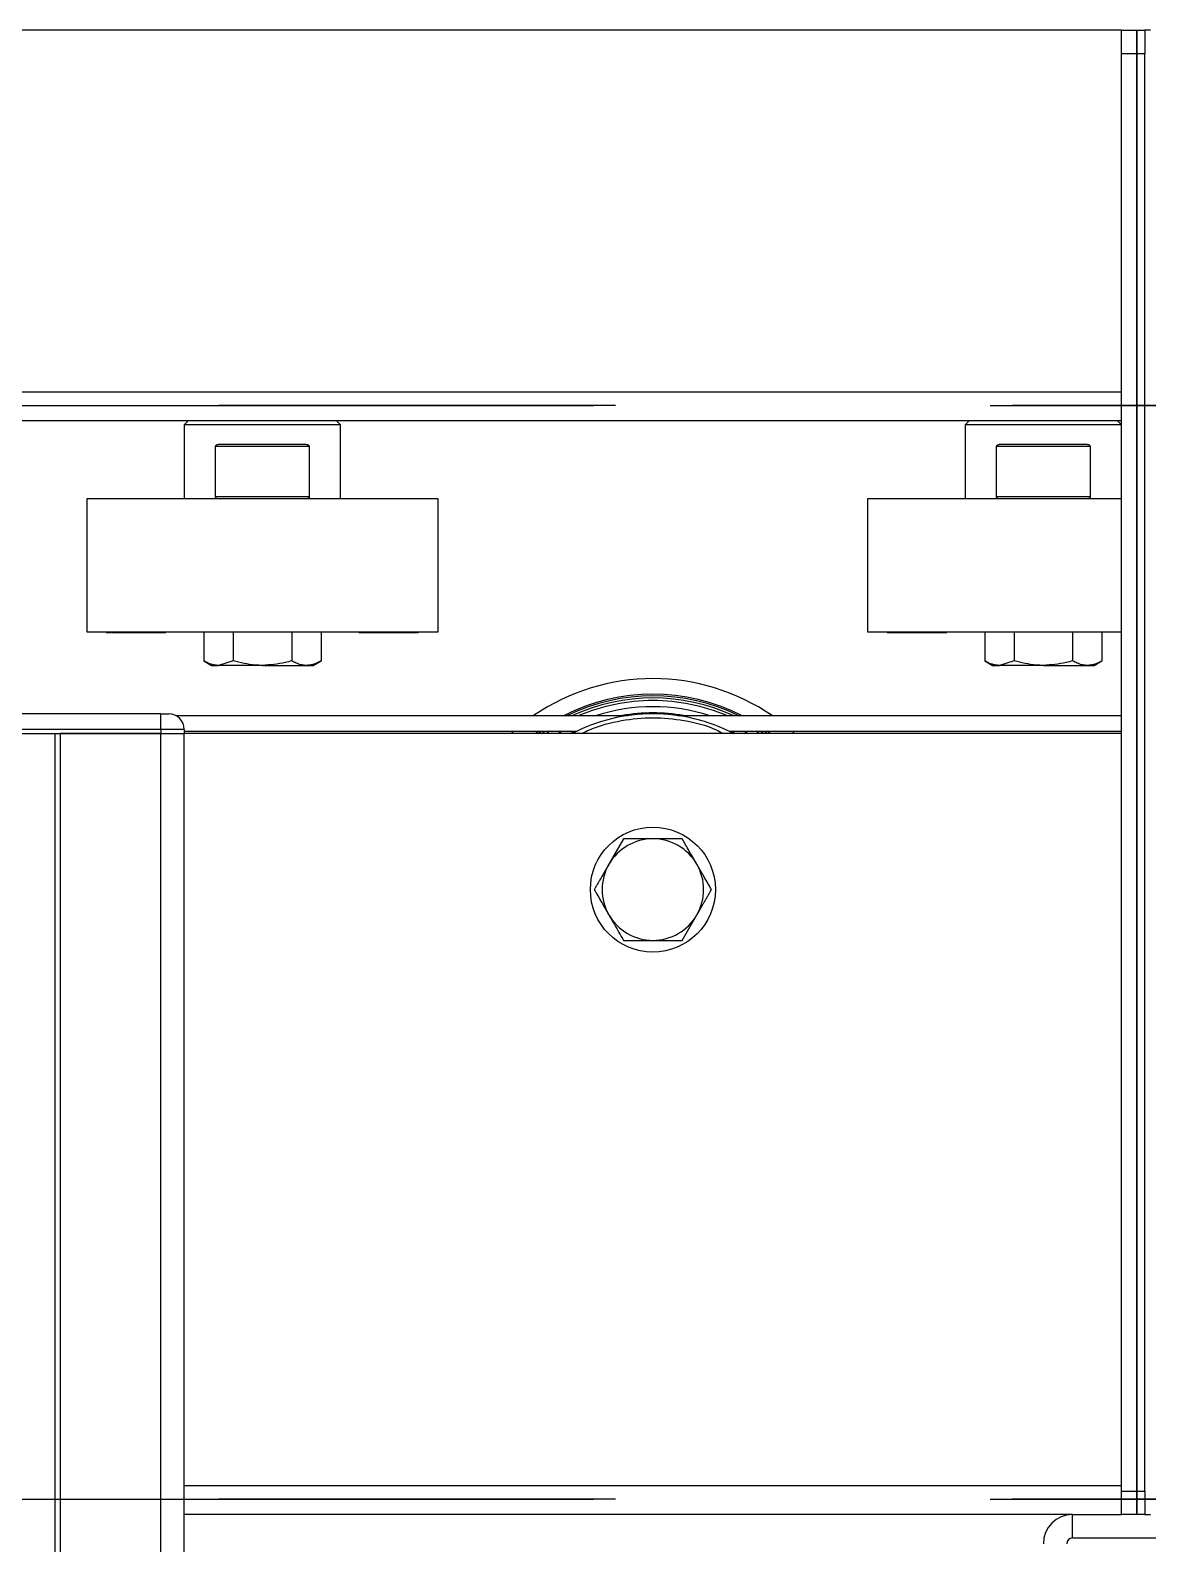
# Model space of a CAD drawing. Header units: millimetres. Extents: x 15 to 415, y 5 to 292.
# Drawn here: x 197.92 to 205.08, y 117.9 to 127.59 of the extents above; entities that cross this region are included whole.
import ezdxf

# ---------------------------------------------------------------- set-up
doc = ezdxf.new("R2010")
doc.units = ezdxf.units.MM
doc.linetypes.add('CENTERX2', pattern=[20.32, 12.7, -2.54, 2.54, -2.54])

msp = doc.modelspace()

# ---------------------------------------------------------------- linework, layer by layer
at = {"color": 7, "linetype": 'Continuous', "lineweight": 25}
for p, q in [((204.90737, 127.58944), (168.90737, 127.58944)), ((204.90737, 127.58944), (205.05737, 127.58944)), ((204.90737, 127.43944), (204.90737, 127.58944)), ((205.05737, 127.58944), (205.05737, 127.43944)), ((205.0942, 127.58944), (205.05737, 127.58944)), ((204.90737, 118.23944), (204.90737, 127.43944)), ((205.05737, 127.43944), (204.90737, 127.43944)), ((205.05737, 118.23944), (205.05737, 127.43944)), ((204.90737, 125.08944), (168.90737, 125.08944)), ((198.93237, 125.08944), (198.90737, 125.06444)), ((198.90737, 125.06444), (198.90737, 124.58944)), ((199.40737, 125.06444), (198.90737, 125.06444)), ((199.90737, 125.06444), (199.40737, 125.06444)), ((199.90737, 125.06444), (199.88237, 125.08944)), ((199.90737, 124.58944), (199.90737, 125.06444)), ((203.93237, 125.08944), (203.90737, 125.06444)), ((203.90737, 125.06444), (203.90737, 124.58944)), ((204.40737, 125.06444), (203.90737, 125.06444)), ((204.90737, 125.06444), (204.40737, 125.06444)), ((204.90737, 125.06444), (204.88237, 125.08944)), ((199.10737, 124.60444), (199.10737, 124.92444)), ((199.70737, 124.92444), (199.10737, 124.92444)), ((199.12848, 124.93944), (199.68625, 124.93944)), ((199.70737, 124.92444), (199.70737, 124.60444)), ((204.10737, 124.60444), (204.10737, 124.92444)), ((204.70737, 124.92444), (204.10737, 124.92444)), ((204.12848, 124.93944), (204.68625, 124.93944)), ((204.70737, 124.92444), (204.70737, 124.60444)), ((198.28237, 124.58944), (198.28237, 123.73944)), ((199.6002, 124.58944), (198.28237, 124.58944)), ((199.10737, 124.60444), (199.70737, 124.60444)), ((200.53237, 124.58944), (199.6002, 124.58944)), ((200.53237, 123.73944), (200.53237, 124.58944)), ((203.28237, 124.58944), (203.28237, 123.73944)), ((204.6002, 124.58944), (203.28237, 124.58944)), ((204.10737, 124.60444), (204.70737, 124.60444)), ((204.90737, 124.58944), (204.6002, 124.58944)), ((198.28237, 123.73944), (199.6002, 123.73944)), ((198.40758, 123.73944), (198.40758, 123.73444)), ((198.40801, 123.73444), (198.40801, 123.73944)), ((198.40801, 123.73444), (198.40889, 123.73444)), ((198.40918, 123.73944), (198.40918, 123.73444)), ((198.4107, 123.73444), (198.4107, 123.73944)), ((198.41099, 123.73444), (198.42051, 123.73444)), ((198.41693, 123.73444), (198.43462, 123.73444)), ((198.44106, 123.73444), (198.442, 123.73444)), ((198.442, 123.73444), (198.442, 123.73944)), ((198.442, 123.73444), (198.45236, 123.73444)), ((198.45236, 123.73444), (198.45236, 123.73944)), ((198.45236, 123.73444), (198.47266, 123.73444)), ((198.47266, 123.73444), (198.47266, 123.73944)), ((198.47266, 123.73444), (198.48851, 123.73444)), ((198.48857, 123.73444), (198.48857, 123.73944)), ((198.48857, 123.73444), (198.48974, 123.73444)), ((198.48974, 123.73944), (198.48974, 123.73444)), ((198.48974, 123.73444), (198.49985, 123.73444)), ((198.49985, 123.73444), (198.49985, 123.73944)), ((198.51868, 123.73444), (198.51868, 123.73944)), ((198.51868, 123.73444), (198.52386, 123.73444)), ((198.52386, 123.73444), (198.52386, 123.73944)), ((198.52386, 123.73444), (198.53686, 123.73444)), ((198.53891, 123.73444), (198.53891, 123.73944)), ((198.53891, 123.73444), (198.54579, 123.73444)), ((198.54579, 123.73444), (198.54579, 123.73944)), ((198.54579, 123.73444), (198.54771, 123.73444)), ((198.55975, 123.73444), (198.55975, 123.73944)), ((198.55975, 123.73444), (198.56661, 123.73444)), ((198.56661, 123.73444), (198.56661, 123.73944)), ((198.58043, 123.73444), (198.58043, 123.73944)), ((198.58043, 123.73444), (198.58302, 123.73444)), ((198.58343, 123.73444), (198.58343, 123.73944)), ((198.58343, 123.73444), (198.60729, 123.73444)), ((198.60729, 123.73444), (198.60729, 123.73944)), ((198.60936, 123.73944), (198.60936, 123.73444)), ((198.62928, 123.73444), (198.62928, 123.73944)), ((198.63209, 123.73444), (198.63209, 123.73944)), ((198.63209, 123.73444), (198.63473, 123.73444)), ((198.64054, 123.73444), (198.64054, 123.73944)), ((198.64054, 123.73444), (198.65669, 123.73444)), ((198.65669, 123.73444), (198.65669, 123.73944)), ((198.67848, 123.73444), (198.67848, 123.73944)), ((198.68132, 123.73444), (198.68132, 123.73944)), ((198.68132, 123.73444), (198.68276, 123.73444)), ((198.68276, 123.73444), (198.68276, 123.73944)), ((198.68276, 123.73444), (198.69587, 123.73444)), ((198.69587, 123.73444), (198.69587, 123.73944)), ((198.69587, 123.73444), (198.71271, 123.73444)), ((198.71271, 123.73444), (198.71271, 123.73944)), ((198.71271, 123.73444), (198.72573, 123.73444)), ((198.72573, 123.73444), (198.72573, 123.73944)), ((198.72573, 123.73444), (198.78292, 123.73444)), ((198.78292, 123.73444), (198.78292, 123.73944)), ((198.78533, 123.73444), (198.78533, 123.73944)), ((199.03209, 123.73944), (199.03209, 123.55347)), ((199.21973, 123.73944), (199.21973, 123.55347)), ((199.595, 123.73944), (199.595, 123.55347)), ((199.6002, 123.73944), (200.53237, 123.73944)), ((199.78264, 123.73944), (199.78264, 123.55347)), ((200.02761, 123.73444), (200.02761, 123.73944)), ((200.03, 123.73444), (200.03, 123.73944)), ((200.03, 123.73444), (200.06065, 123.73444)), ((200.06065, 123.73944), (200.06065, 123.73444)), ((200.06065, 123.73444), (200.07382, 123.73444)), ((200.07382, 123.73444), (200.07382, 123.73944)), ((200.08413, 123.73444), (200.08413, 123.73944)), ((200.08992, 123.73444), (200.08992, 123.73944)), ((200.08992, 123.73444), (200.10156, 123.73444)), ((200.10156, 123.73444), (200.10156, 123.73944)), ((200.10156, 123.73444), (200.11635, 123.73444)), ((200.11635, 123.73444), (200.11635, 123.73944)), ((200.11635, 123.73444), (200.128, 123.73444)), ((200.128, 123.73944), (200.128, 123.73444)), ((200.128, 123.73444), (200.14168, 123.73444)), ((200.14587, 123.73444), (200.14587, 123.73944)), ((200.14587, 123.73444), (200.16031, 123.73444)), ((200.16031, 123.73444), (200.16031, 123.73944)), ((200.17571, 123.73444), (200.17571, 123.73944)), ((200.17571, 123.73444), (200.18465, 123.73444)), ((200.18465, 123.73444), (200.18465, 123.73944)), ((200.18465, 123.73444), (200.19327, 123.73444)), ((200.19327, 123.73444), (200.19327, 123.73944)), ((200.19327, 123.73444), (200.20222, 123.73444)), ((200.20222, 123.73444), (200.20222, 123.73944)), ((200.20222, 123.73444), (200.21086, 123.73444)), ((200.21086, 123.73444), (200.21086, 123.73944)), ((200.21086, 123.73444), (200.21978, 123.73444)), ((200.21978, 123.73444), (200.21978, 123.73944)), ((200.21978, 123.73444), (200.22927, 123.73444)), ((200.22927, 123.73444), (200.22927, 123.73944)), ((200.22927, 123.73444), (200.23689, 123.73444)), ((200.23689, 123.73444), (200.23689, 123.73944)), ((200.23689, 123.73444), (200.24032, 123.73444)), ((200.24032, 123.73444), (200.24032, 123.73944)), ((200.24032, 123.73444), (200.24628, 123.73444)), ((200.25788, 123.73444), (200.26282, 123.73444)), ((200.26174, 123.73444), (200.26174, 123.73944)), ((200.28058, 123.73444), (200.28658, 123.73444)), ((200.28898, 123.73944), (200.28898, 123.73444)), ((200.28908, 123.73444), (200.28908, 123.73944)), ((200.28908, 123.73444), (200.32815, 123.73444)), ((200.32815, 123.73444), (200.32815, 123.73944)), ((200.33893, 123.73944), (200.33893, 123.73444)), ((200.33893, 123.73444), (200.36562, 123.73444)), ((200.36562, 123.73444), (200.36562, 123.73944)), ((200.36687, 123.73444), (200.37695, 123.73444)), ((200.37695, 123.73444), (200.37695, 123.73944)), ((200.37695, 123.73444), (200.38741, 123.73444)), ((200.38741, 123.73444), (200.38741, 123.73944)), ((200.39057, 123.73444), (200.39502, 123.73444)), ((200.39502, 123.73944), (200.39502, 123.73444)), ((200.3978, 123.73444), (200.3978, 123.73944)), ((200.39803, 123.73444), (200.4, 123.73444)), ((200.4, 123.73944), (200.4, 123.73444)), ((200.4021, 123.73444), (200.4021, 123.73944)), ((200.40302, 123.73444), (200.40716, 123.73444)), ((200.40716, 123.73944), (200.40716, 123.73444)), ((203.28237, 123.73944), (204.6002, 123.73944)), ((203.40758, 123.73944), (203.40758, 123.73444)), ((203.40801, 123.73444), (203.40801, 123.73944)), ((203.40801, 123.73444), (203.40872, 123.73444)), ((203.40918, 123.73944), (203.40918, 123.73444)), ((203.4107, 123.73444), (203.4107, 123.73944)), ((203.41693, 123.73444), (203.43462, 123.73444)), ((203.44106, 123.73444), (203.442, 123.73444)), ((203.442, 123.73444), (203.442, 123.73944)), ((203.442, 123.73444), (203.45236, 123.73444)), ((203.45236, 123.73444), (203.45236, 123.73944)), ((203.45236, 123.73444), (203.47266, 123.73444)), ((203.47266, 123.73444), (203.47266, 123.73944)), ((203.47266, 123.73444), (203.48851, 123.73444)), ((203.48857, 123.73444), (203.48857, 123.73944)), ((203.48857, 123.73444), (203.48974, 123.73444)), ((203.48974, 123.73944), (203.48974, 123.73444)), ((203.48974, 123.73444), (203.49985, 123.73444)), ((203.49985, 123.73444), (203.49985, 123.73944)), ((203.51868, 123.73444), (203.51868, 123.73944)), ((203.51868, 123.73444), (203.52386, 123.73444)), ((203.52386, 123.73444), (203.52386, 123.73944)), ((203.52386, 123.73444), (203.53686, 123.73444)), ((203.53891, 123.73444), (203.53891, 123.73944)), ((203.53891, 123.73444), (203.54579, 123.73444)), ((203.54579, 123.73444), (203.54579, 123.73944)), ((203.54579, 123.73444), (203.54771, 123.73444)), ((203.55975, 123.73444), (203.55975, 123.73944)), ((203.55975, 123.73444), (203.56661, 123.73444)), ((203.56661, 123.73444), (203.56661, 123.73944)), ((203.58043, 123.73444), (203.58043, 123.73944)), ((203.58043, 123.73444), (203.58302, 123.73444)), ((203.58343, 123.73444), (203.58343, 123.73944)), ((203.58343, 123.73444), (203.60729, 123.73444)), ((203.60729, 123.73444), (203.60729, 123.73944)), ((203.60936, 123.73944), (203.60936, 123.73444)), ((203.62928, 123.73444), (203.62928, 123.73944)), ((203.63209, 123.73444), (203.63209, 123.73944)), ((203.63209, 123.73444), (203.63473, 123.73444)), ((203.64054, 123.73444), (203.64054, 123.73944)), ((203.64054, 123.73444), (203.65669, 123.73444)), ((203.65669, 123.73444), (203.65669, 123.73944)), ((203.67848, 123.73444), (203.67848, 123.73944)), ((203.68132, 123.73444), (203.68132, 123.73944)), ((203.68132, 123.73444), (203.68276, 123.73444)), ((203.68276, 123.73444), (203.68276, 123.73944)), ((203.68276, 123.73444), (203.69587, 123.73444)), ((203.69587, 123.73444), (203.69587, 123.73944)), ((203.69587, 123.73444), (203.71271, 123.73444)), ((203.71271, 123.73444), (203.71271, 123.73944)), ((203.71271, 123.73444), (203.72573, 123.73444)), ((203.72573, 123.73444), (203.72573, 123.73944)), ((203.72573, 123.73444), (203.78292, 123.73444)), ((203.78292, 123.73444), (203.78292, 123.73944)), ((203.78533, 123.73444), (203.78533, 123.73944)), ((204.03209, 123.73944), (204.03209, 123.55347)), ((204.21973, 123.73944), (204.21973, 123.55347)), ((204.595, 123.73944), (204.595, 123.55347)), ((204.6002, 123.73944), (204.90737, 123.73944)), ((204.78264, 123.73944), (204.78264, 123.55347)), ((199.03209, 123.55347), (199.08237, 123.52444)), ((199.08237, 123.52444), (199.12591, 123.52444)), ((199.21973, 123.55347), (199.12591, 123.52444)), ((199.40737, 123.52444), (199.12591, 123.52444)), ((199.40737, 123.52444), (199.68882, 123.52444)), ((199.68882, 123.52444), (199.73237, 123.52444)), ((199.73237, 123.52444), (199.78264, 123.55347)), ((204.03209, 123.55347), (204.08237, 123.52444)), ((204.08237, 123.52444), (204.12591, 123.52444)), ((204.21973, 123.55347), (204.12591, 123.52444)), ((204.40737, 123.52444), (204.12591, 123.52444)), ((204.40737, 123.52444), (204.68882, 123.52444)), ((204.68882, 123.52444), (204.73237, 123.52444)), ((204.73237, 123.52444), (204.78264, 123.55347)), ((198.75737, 123.21444), (195.05737, 123.21444)), ((198.75737, 123.11444), (198.75737, 123.21444)), ((198.85393, 123.20294), (201.74692, 123.20294)), ((202.06781, 123.20294), (204.90737, 123.20294)), ((198.75737, 123.11444), (195.05737, 123.11444)), ((195.05737, 123.08944), (198.75737, 123.08944)), ((198.07881, 123.08944), (198.07881, 96.53944)), ((198.11237, 123.08944), (198.11237, 96.53944)), ((198.75737, 123.08944), (198.11237, 123.08944)), ((198.75737, 123.11444), (198.75737, 123.08944)), ((198.90737, 123.11444), (198.75737, 123.11444)), ((198.75737, 123.08944), (198.90737, 123.08944)), ((198.75737, 96.53944), (198.75737, 123.08944)), ((198.90737, 123.11444), (198.90737, 123.08944)), ((198.90737, 123.10294), (201.41906, 123.10294)), ((198.90737, 96.53944), (198.90737, 123.08944)), ((204.90737, 123.08944), (198.90737, 123.08944)), ((201.00045, 123.08944), (201.01556, 123.10294)), ((201.17571, 123.10294), (201.15737, 123.08944)), ((201.19725, 123.08944), (201.21665, 123.10294)), ((201.24637, 123.10294), (201.22612, 123.08944)), ((202.39567, 123.10294), (204.90737, 123.10294)), ((202.58861, 123.08944), (202.56836, 123.10294)), ((202.59808, 123.10294), (202.61748, 123.08944)), ((202.65737, 123.08944), (202.63902, 123.10294)), ((202.79917, 123.10294), (202.81428, 123.08944)), ((201.71973, 122.41444), (201.62591, 122.25194)), ((202.095, 121.76444), (202.18882, 121.92694)), ((204.90737, 118.23944), (205.05737, 118.23944)), ((204.90737, 118.08944), (204.90737, 118.23944)), ((205.05737, 118.23944), (205.05737, 118.08944)), ((204.5942, 118.08944), (198.90737, 118.08944)), ((204.5942, 117.93944), (204.5942, 118.08944)), ((204.5942, 118.08944), (204.90737, 118.08944)), ((205.05737, 118.08944), (204.90737, 118.08944)), ((205.05737, 118.08944), (205.0942, 118.08944)), ((204.5942, 117.93944), (209.22054, 117.93944))]:
    msp.add_line(p, q, dxfattribs=at)
at = {"color": 7, "linetype": 'CENTERX2'}
for p, q in [((205.00637, 118.08944), (205.00637, 127.58944)), ((205.00637, 127.58944), (205.00637, 118.08944)), ((216.90737, 125.18844), (66.90737, 125.18844)), ((66.90737, 125.18844), (216.90737, 125.18844)), ((66.90737, 118.18844), (216.90737, 118.18844)), ((216.90737, 118.18844), (66.90737, 118.18844))]:
    msp.add_line(p, q, dxfattribs=at)
at = {"color": 8, "linetype": 'Continuous', "lineweight": 25}
for p, q in [((168.90737, 125.27627), (204.90737, 125.27627)), ((201.17366, 123.08944), (201.19243, 123.10294)), ((201.29868, 123.08944), (201.32143, 123.10294)), ((201.37941, 123.08944), (201.40581, 123.10294)), ((202.40892, 123.10294), (202.43532, 123.08944)), ((202.4933, 123.10294), (202.51605, 123.08944)), ((202.62231, 123.10294), (202.64107, 123.08944)), ((198.90737, 118.27627), (204.90737, 118.27627))]:
    msp.add_line(p, q, dxfattribs=at)
at = {"color": 7, "linetype": 'Continuous', "lineweight": 25}
msp.add_circle((201.90737, 122.08944), 0.4, dxfattribs=at)
for centre, radius, start, end in [((201.90737, 122.08944), 1.35, 55.569721, 124.430279), ((201.90737, 122.08944), 1.25, 62.973947, 117.026053), ((201.90737, 122.08944), 1.22649, 65.213844, 114.786156), ((201.90737, 122.08944), 1.21, 90, 113.037645), ((201.90737, 122.08944), 1.21, 66.962355, 90), ((198.80737, 123.11444), 0.1, 0, 90), ((201.90737, 122.08944), 1.125, 90, 117.266044), ((201.90737, 122.08944), 1.125, 62.733956, 90), ((201.90737, 122.08944), 0.325, 90, 150), ((201.90737, 122.08944), 0.325, 30, 90), ((201.90737, 122.08944), 0.325, 150, 210), ((201.90737, 122.08944), 0.325, 330, 30), ((201.90737, 122.08944), 0.325, 210, 270), ((201.90737, 122.08944), 0.325, 270, 330), ((204.5942, 117.90261), 0.18683, 90, 180), ((204.5942, 117.90261), 0.03683, 90, 180)]:
    msp.add_arc(centre, radius, start, end, dxfattribs=at)
at = {"color": 8, "linetype": 'Continuous', "lineweight": 25}
for radius, start, end in [(1.24029, 63.866951, 116.133049), (1.17068, 72.018173, 107.981827), (1.13081, 79.961409, 100.038591)]:
    msp.add_arc((201.90737, 122.08944), radius, start, end, dxfattribs=at)
at = {"color": 7, "linetype": 'Continuous', "lineweight": 25}
for points, knots in [([(199.10737, 124.92444), (199.10749, 124.92566), (199.10772, 124.92809), (199.10966, 124.93174), (199.11251, 124.93466), (199.11605, 124.93684), (199.11979, 124.93831), (199.12396, 124.93927), (199.12697, 124.93938), (199.12848, 124.93944)], [0, 0, 0, 0, 0.1111644, 0.2215578, 0.3911796, 0.5273291, 0.6670699, 0.832159, 1, 1, 1, 1]), ([(199.68625, 124.93944), (199.68832, 124.93933), (199.69254, 124.93911), (199.69812, 124.93725), (199.70209, 124.93473), (199.70451, 124.93227), (199.70611, 124.92991), (199.70718, 124.92721), (199.70731, 124.92526), (199.70737, 124.92444)], [0, 0, 0, 0, 0.22945028, 0.46668496, 0.64308859, 0.73102505, 0.82178257, 0.92494901, 1, 1, 1, 1]), ([(204.10737, 124.92444), (204.10749, 124.92566), (204.10772, 124.92809), (204.10966, 124.93174), (204.11251, 124.93466), (204.11605, 124.93684), (204.11979, 124.93831), (204.12396, 124.93927), (204.12697, 124.93938), (204.12848, 124.93944)], [0, 0, 0, 0, 0.1111644, 0.2215578, 0.3911796, 0.5273291, 0.6670699, 0.832159, 1, 1, 1, 1]), ([(204.68625, 124.93944), (204.68832, 124.93933), (204.69254, 124.93911), (204.69812, 124.93725), (204.70209, 124.93473), (204.70451, 124.93227), (204.70611, 124.92991), (204.70718, 124.92721), (204.70731, 124.92526), (204.70737, 124.92444)], [0, 0, 0, 0, 0.22945028, 0.46668496, 0.64308859, 0.73102505, 0.82178257, 0.92494901, 1, 1, 1, 1]), ([(199.12848, 124.58944), (199.12641, 124.58956), (199.1222, 124.58978), (199.11662, 124.59164), (199.11264, 124.59416), (199.11022, 124.59662), (199.10862, 124.59898), (199.10755, 124.60168), (199.10742, 124.60362), (199.10737, 124.60444)], [0, 0, 0, 0, 0.2294503, 0.466685, 0.6430886, 0.7310251, 0.8217826, 0.924949, 1, 1, 1, 1]), ([(199.70737, 124.60444), (199.70725, 124.60323), (199.70701, 124.6008), (199.70508, 124.59714), (199.70222, 124.59423), (199.69868, 124.59205), (199.69494, 124.59058), (199.69077, 124.58962), (199.68776, 124.5895), (199.68625, 124.58944)], [0, 0, 0, 0, 0.11116437, 0.22155782, 0.39117964, 0.52732907, 0.66706995, 0.83215896, 1, 1, 1, 1]), ([(204.12848, 124.58944), (204.12641, 124.58956), (204.1222, 124.58978), (204.11662, 124.59164), (204.11264, 124.59416), (204.11022, 124.59662), (204.10862, 124.59898), (204.10755, 124.60168), (204.10742, 124.60362), (204.10737, 124.60444)], [0, 0, 0, 0, 0.2294503, 0.466685, 0.6430886, 0.7310251, 0.8217826, 0.924949, 1, 1, 1, 1]), ([(204.70737, 124.60444), (204.70725, 124.60323), (204.70701, 124.6008), (204.70508, 124.59714), (204.70222, 124.59423), (204.69868, 124.59205), (204.69494, 124.59058), (204.69077, 124.58962), (204.68776, 124.5895), (204.68625, 124.58944)], [0, 0, 0, 0, 0.11116437, 0.22155782, 0.39117964, 0.52732907, 0.66706995, 0.83215896, 1, 1, 1, 1]), ([(198.40758, 123.73444), (198.40762, 123.73444), (198.4077, 123.73444), (198.40782, 123.73444), (198.40794, 123.73444), (198.40801, 123.73444)], [0, 0, 0, 0, 0.2504993, 0.5009327, 1, 1, 1, 1]), ([(198.4107, 123.73444), (198.41403, 123.73444), (198.42068, 123.73444), (198.42943, 123.73444), (198.43486, 123.73444), (198.43697, 123.73444)], [0, 0, 0, 0, 0.3799906, 0.759627, 1, 1, 1, 1]), ([(198.44037, 123.73444), (198.44034, 123.73444), (198.44028, 123.73444), (198.44052, 123.73444), (198.44077, 123.73444), (198.44111, 123.73444), (198.44153, 123.73444), (198.44184, 123.73444), (198.442, 123.73444)], [0, 0, 0, 0, 0.2732748, 0.4210932, 0.5652183, 0.7096569, 0.8547775, 1, 1, 1, 1]), ([(198.48881, 123.73444), (198.48872, 123.73444), (198.48855, 123.73444), (198.48847, 123.73444), (198.48851, 123.73444), (198.48872, 123.73444), (198.48908, 123.73444), (198.48949, 123.73444), (198.48974, 123.73444)], [0, 0, 0, 0, 0.15219733, 0.30538071, 0.45997636, 0.61886819, 0.77897902, 1, 1, 1, 1]), ([(198.49985, 123.73444), (198.50085, 123.73444), (198.50278, 123.73444), (198.50797, 123.73444), (198.51191, 123.73444), (198.51398, 123.73444), (198.51416, 123.73444)], [0, 0, 0, 0, 0.3444248, 0.6699565, 0.9720214, 1, 1, 1, 1]), ([(198.51635, 123.73444), (198.51634, 123.73444), (198.51625, 123.73444), (198.51629, 123.73444), (198.51647, 123.73444), (198.51677, 123.73444), (198.51726, 123.73444), (198.51791, 123.73444), (198.51843, 123.73444), (198.51868, 123.73444)], [0, 0, 0, 0, 0.0165306, 0.2168215, 0.3182892, 0.4861605, 0.6552294, 0.8272933, 1, 1, 1, 1]), ([(198.53675, 123.73444), (198.5368, 123.73444), (198.5369, 123.73444), (198.53827, 123.73444), (198.53891, 123.73444)], [0, 0, 0, 0, 0.5265603, 1, 1, 1, 1]), ([(198.54579, 123.73444), (198.54665, 123.73444), (198.54839, 123.73444), (198.55166, 123.73444), (198.55435, 123.73444), (198.55546, 123.73444)], [0, 0, 0, 0, 0.3686168, 0.7397263, 1, 1, 1, 1]), ([(198.55692, 123.73444), (198.55692, 123.73444), (198.5569, 123.73444), (198.55835, 123.73444), (198.55957, 123.73444), (198.55975, 123.73444)], [0, 0, 0, 0, 0.1587678, 0.8760702, 1, 1, 1, 1]), ([(198.56661, 123.73444), (198.56805, 123.73444), (198.5705, 123.73444), (198.57579, 123.73444), (198.57899, 123.73444), (198.58043, 123.73444)], [0, 0, 0, 0, 0.43959189, 0.74804775, 1, 1, 1, 1]), ([(198.60729, 123.73444), (198.60745, 123.73444), (198.60776, 123.73444), (198.60842, 123.73444), (198.60898, 123.73444), (198.60936, 123.73444)], [0, 0, 0, 0, 0.2503486, 0.5007655, 1, 1, 1, 1]), ([(198.60936, 123.73444), (198.61103, 123.73444), (198.61384, 123.73444), (198.61913, 123.73444), (198.6243, 123.73444), (198.62754, 123.73444), (198.62928, 123.73444)], [0, 0, 0, 0, 0.3185725, 0.5340537, 0.7502024, 1, 1, 1, 1]), ([(198.62928, 123.73444), (198.62953, 123.73444), (198.63003, 123.73444), (198.63094, 123.73444), (198.63163, 123.73444), (198.63209, 123.73444)], [0, 0, 0, 0, 0.2508246, 0.5019651, 1, 1, 1, 1]), ([(198.636, 123.73444), (198.63606, 123.73444), (198.6362, 123.73444), (198.6382, 123.73444), (198.63995, 123.73444), (198.64054, 123.73444)], [0, 0, 0, 0, 0.2917, 0.7625484, 1, 1, 1, 1]), ([(198.65669, 123.73444), (198.65831, 123.73444), (198.66101, 123.73444), (198.6662, 123.73444), (198.67138, 123.73444), (198.67552, 123.73444), (198.67784, 123.73444), (198.67848, 123.73444)], [0, 0, 0, 0, 0.2915622, 0.484496, 0.6781187, 0.91156, 1, 1, 1, 1]), ([(198.67848, 123.73444), (198.67872, 123.73444), (198.67921, 123.73444), (198.68017, 123.73444), (198.68086, 123.73444), (198.68132, 123.73444)], [0, 0, 0, 0, 0.2501891, 0.5004098, 1, 1, 1, 1]), ([(198.78292, 123.73444), (198.78313, 123.73444), (198.78357, 123.73444), (198.7844, 123.73444), (198.78496, 123.73444), (198.78533, 123.73444)], [0, 0, 0, 0, 0.2503693, 0.5007819, 1, 1, 1, 1]), ([(198.78533, 123.73444), (198.78714, 123.73444), (198.78952, 123.73444), (198.78962, 123.73444), (198.78964, 123.73444)], [0, 0, 0, 0, 0.7560725, 1, 1, 1, 1]), ([(200.02509, 123.73444), (200.02501, 123.73444), (200.02473, 123.73444), (200.02586, 123.73444), (200.02714, 123.73444), (200.02761, 123.73444)], [0, 0, 0, 0, 0.2131414, 0.7166135, 1, 1, 1, 1]), ([(200.02761, 123.73444), (200.02779, 123.73444), (200.02814, 123.73444), (200.02891, 123.73444), (200.02956, 123.73444), (200.03, 123.73444)], [0, 0, 0, 0, 0.250459, 0.5010127, 1, 1, 1, 1]), ([(200.0748, 123.73444), (200.075, 123.73444), (200.07667, 123.73444), (200.08, 123.73444), (200.08288, 123.73444), (200.08413, 123.73444)], [0, 0, 0, 0, 0.0706762, 0.5953973, 1, 1, 1, 1]), ([(200.08413, 123.73444), (200.08554, 123.73444), (200.08737, 123.73444), (200.08889, 123.73444), (200.08923, 123.73444)], [0, 0, 0, 0, 0.7762783, 1, 1, 1, 1]), ([(200.14289, 123.73444), (200.14293, 123.73444), (200.143, 123.73444), (200.14487, 123.73444), (200.14587, 123.73444)], [0, 0, 0, 0, 0.46669989, 1, 1, 1, 1]), ([(200.16031, 123.73444), (200.16244, 123.73444), (200.16558, 123.73444), (200.17176, 123.73444), (200.17686, 123.73444), (200.18006, 123.73444), (200.18175, 123.73444)], [0, 0, 0, 0, 0.4046167, 0.5953422, 0.786525, 1, 1, 1, 1]), ([(200.24792, 123.73444), (200.24817, 123.73444), (200.24885, 123.73444), (200.25237, 123.73444), (200.25715, 123.73444), (200.26059, 123.73444), (200.26174, 123.73444)], [0, 0, 0, 0, 0.18044363, 0.4996936, 0.83322072, 1, 1, 1, 1]), ([(200.26174, 123.73444), (200.26246, 123.73444), (200.26389, 123.73444), (200.26612, 123.73444), (200.26842, 123.73444), (200.27059, 123.73444), (200.27259, 123.73444), (200.27442, 123.73444), (200.27622, 123.73444), (200.27796, 123.73444), (200.27962, 123.73444), (200.2812, 123.73444), (200.28271, 123.73444), (200.28408, 123.73444), (200.28533, 123.73444), (200.28643, 123.73444), (200.28739, 123.73444), (200.28826, 123.73444), (200.28873, 123.73444), (200.28898, 123.73444)], [0, 0, 0, 0, 0.0662888, 0.1329918, 0.2015624, 0.2711074, 0.3258475, 0.3810195, 0.4375286, 0.4944298, 0.5491548, 0.6042262, 0.6605867, 0.717436, 0.7709378, 0.8249145, 0.880367, 0.9362769, 1, 1, 1, 1]), ([(200.27098, 123.73444), (200.27096, 123.73444), (200.27089, 123.73444), (200.27096, 123.73444), (200.27108, 123.73444), (200.27136, 123.73444), (200.2717, 123.73444), (200.27202, 123.73444), (200.27213, 123.73444)], [0, 0, 0, 0, 0.0979509, 0.2787516, 0.4603104, 0.594782, 0.8646533, 1, 1, 1, 1]), ([(200.32815, 123.73444), (200.32845, 123.73444), (200.32904, 123.73444), (200.32996, 123.73444), (200.33091, 123.73444), (200.33181, 123.73444), (200.33265, 123.73444), (200.33343, 123.73444), (200.3342, 123.73444), (200.33492, 123.73444), (200.33559, 123.73444), (200.33621, 123.73444), (200.33679, 123.73444), (200.33731, 123.73444), (200.33776, 123.73444), (200.33815, 123.73444), (200.33848, 123.73444), (200.33873, 123.73444), (200.33887, 123.73444), (200.33893, 123.73444)], [0, 0, 0, 0, 0.0690748, 0.138365, 0.2094942, 0.2818356, 0.3413406, 0.4013698, 0.4628984, 0.5249052, 0.5807287, 0.6369515, 0.6945555, 0.7526961, 0.8045616, 0.8568877, 0.9105852, 0.9646192, 1, 1, 1, 1]), ([(200.38881, 123.73444), (200.38922, 123.73444), (200.39122, 123.73444), (200.39321, 123.73444), (200.39479, 123.73444)], [0, 0, 0, 0, 0.208786, 1, 1, 1, 1]), ([(200.3978, 123.73444), (200.39757, 123.73444), (200.3971, 123.73444), (200.3964, 123.73444), (200.39571, 123.73444), (200.39525, 123.73444), (200.39502, 123.73444)], [0, 0, 0, 0, 0.2506984, 0.50128538, 0.7506427, 1, 1, 1, 1]), ([(200.4, 123.73444), (200.40018, 123.73444), (200.40053, 123.73444), (200.40121, 123.73444), (200.40174, 123.73444), (200.4021, 123.73444)], [0, 0, 0, 0, 0.2506304, 0.5012147, 1, 1, 1, 1]), ([(203.40758, 123.73444), (203.40762, 123.73444), (203.4077, 123.73444), (203.40782, 123.73444), (203.40794, 123.73444), (203.40801, 123.73444)], [0, 0, 0, 0, 0.2504993, 0.5009327, 1, 1, 1, 1]), ([(203.4107, 123.73444), (203.41403, 123.73444), (203.42068, 123.73444), (203.42943, 123.73444), (203.43486, 123.73444), (203.43697, 123.73444)], [0, 0, 0, 0, 0.3799906, 0.759627, 1, 1, 1, 1]), ([(203.44037, 123.73444), (203.44034, 123.73444), (203.44028, 123.73444), (203.44052, 123.73444), (203.44077, 123.73444), (203.44111, 123.73444), (203.44153, 123.73444), (203.44184, 123.73444), (203.442, 123.73444)], [0, 0, 0, 0, 0.2732748, 0.4210932, 0.5652183, 0.7096569, 0.8547775, 1, 1, 1, 1]), ([(203.48881, 123.73444), (203.48872, 123.73444), (203.48855, 123.73444), (203.48847, 123.73444), (203.48851, 123.73444), (203.48872, 123.73444), (203.48908, 123.73444), (203.48949, 123.73444), (203.48974, 123.73444)], [0, 0, 0, 0, 0.15219733, 0.30538071, 0.45997636, 0.61886819, 0.77897902, 1, 1, 1, 1]), ([(203.49985, 123.73444), (203.50085, 123.73444), (203.50278, 123.73444), (203.50797, 123.73444), (203.51191, 123.73444), (203.51398, 123.73444), (203.51416, 123.73444)], [0, 0, 0, 0, 0.3444248, 0.6699565, 0.9720214, 1, 1, 1, 1]), ([(203.51635, 123.73444), (203.51634, 123.73444), (203.51625, 123.73444), (203.51629, 123.73444), (203.51647, 123.73444), (203.51677, 123.73444), (203.51726, 123.73444), (203.51791, 123.73444), (203.51843, 123.73444), (203.51868, 123.73444)], [0, 0, 0, 0, 0.0165306, 0.2168215, 0.3182892, 0.4861605, 0.6552294, 0.8272933, 1, 1, 1, 1]), ([(203.53675, 123.73444), (203.5368, 123.73444), (203.5369, 123.73444), (203.53827, 123.73444), (203.53891, 123.73444)], [0, 0, 0, 0, 0.5265603, 1, 1, 1, 1]), ([(203.54579, 123.73444), (203.54665, 123.73444), (203.54839, 123.73444), (203.55166, 123.73444), (203.55435, 123.73444), (203.55546, 123.73444)], [0, 0, 0, 0, 0.3686168, 0.7397263, 1, 1, 1, 1]), ([(203.55692, 123.73444), (203.55692, 123.73444), (203.5569, 123.73444), (203.55835, 123.73444), (203.55957, 123.73444), (203.55975, 123.73444)], [0, 0, 0, 0, 0.1587678, 0.8760702, 1, 1, 1, 1]), ([(203.56661, 123.73444), (203.56805, 123.73444), (203.5705, 123.73444), (203.57579, 123.73444), (203.57899, 123.73444), (203.58043, 123.73444)], [0, 0, 0, 0, 0.43959189, 0.74804775, 1, 1, 1, 1]), ([(203.60729, 123.73444), (203.60745, 123.73444), (203.60776, 123.73444), (203.60842, 123.73444), (203.60898, 123.73444), (203.60936, 123.73444)], [0, 0, 0, 0, 0.2503486, 0.5007655, 1, 1, 1, 1]), ([(203.60936, 123.73444), (203.61103, 123.73444), (203.61384, 123.73444), (203.61913, 123.73444), (203.6243, 123.73444), (203.62754, 123.73444), (203.62928, 123.73444)], [0, 0, 0, 0, 0.3185725, 0.5340537, 0.7502024, 1, 1, 1, 1]), ([(203.62928, 123.73444), (203.62953, 123.73444), (203.63003, 123.73444), (203.63094, 123.73444), (203.63163, 123.73444), (203.63209, 123.73444)], [0, 0, 0, 0, 0.2508246, 0.5019651, 1, 1, 1, 1]), ([(203.636, 123.73444), (203.63606, 123.73444), (203.6362, 123.73444), (203.6382, 123.73444), (203.63995, 123.73444), (203.64054, 123.73444)], [0, 0, 0, 0, 0.2917, 0.7625484, 1, 1, 1, 1]), ([(203.65669, 123.73444), (203.65831, 123.73444), (203.66101, 123.73444), (203.6662, 123.73444), (203.67138, 123.73444), (203.67552, 123.73444), (203.67784, 123.73444), (203.67848, 123.73444)], [0, 0, 0, 0, 0.2915622, 0.484496, 0.6781187, 0.91156, 1, 1, 1, 1]), ([(203.67848, 123.73444), (203.67872, 123.73444), (203.67921, 123.73444), (203.68017, 123.73444), (203.68086, 123.73444), (203.68132, 123.73444)], [0, 0, 0, 0, 0.2501891, 0.5004098, 1, 1, 1, 1]), ([(203.78292, 123.73444), (203.78313, 123.73444), (203.78357, 123.73444), (203.7844, 123.73444), (203.78496, 123.73444), (203.78533, 123.73444)], [0, 0, 0, 0, 0.2503693, 0.5007819, 1, 1, 1, 1]), ([(203.78533, 123.73444), (203.78714, 123.73444), (203.78952, 123.73444), (203.78962, 123.73444), (203.78964, 123.73444)], [0, 0, 0, 0, 0.7560725, 1, 1, 1, 1]), ([(199.12591, 123.52444), (199.12368, 123.52448), (199.11782, 123.52456), (199.1083, 123.52541), (199.09738, 123.52718), (199.08277, 123.53064), (199.0682, 123.53565), (199.05372, 123.54203), (199.04286, 123.54741), (199.03568, 123.55145), (199.03209, 123.55347)], [0, 0, 0, 0, 0.0700361, 0.184843, 0.2998166, 0.4152629, 0.6478668, 0.7650247, 0.8824731, 1, 1, 1, 1]), ([(199.40737, 123.52444), (199.39201, 123.52479), (199.32851, 123.52624), (199.26664, 123.54173), (199.21973, 123.55347)], [0, 0, 0, 0, 0.24185142, 1, 1, 1, 1]), ([(199.595, 123.55347), (199.58133, 123.54965), (199.52022, 123.53255), (199.45669, 123.52799), (199.40737, 123.52444)], [0, 0, 0, 0, 0.2237133, 1, 1, 1, 1]), ([(199.68882, 123.52444), (199.6866, 123.52448), (199.67465, 123.52465), (199.65299, 123.52809), (199.62384, 123.53792), (199.60472, 123.54823), (199.595, 123.55347)], [0, 0, 0, 0, 0.0700514, 0.3766066, 0.6830734, 1, 1, 1, 1]), ([(199.78264, 123.55347), (199.77887, 123.55135), (199.76752, 123.54498), (199.74829, 123.5361), (199.72479, 123.52839), (199.70488, 123.52486), (199.69285, 123.52455), (199.68882, 123.52444)], [0, 0, 0, 0, 0.1235975, 0.3712478, 0.6210135, 0.8733014, 1, 1, 1, 1]), ([(204.12591, 123.52444), (204.12368, 123.52448), (204.11782, 123.52456), (204.1083, 123.52541), (204.09738, 123.52718), (204.08277, 123.53064), (204.0682, 123.53565), (204.05372, 123.54203), (204.04286, 123.54741), (204.03568, 123.55145), (204.03209, 123.55347)], [0, 0, 0, 0, 0.0700361, 0.184843, 0.2998166, 0.4152629, 0.6478668, 0.7650247, 0.8824731, 1, 1, 1, 1]), ([(204.40737, 123.52444), (204.39201, 123.52479), (204.32851, 123.52624), (204.26664, 123.54173), (204.21973, 123.55347)], [0, 0, 0, 0, 0.24185142, 1, 1, 1, 1]), ([(204.595, 123.55347), (204.58133, 123.54965), (204.52022, 123.53255), (204.45669, 123.52799), (204.40737, 123.52444)], [0, 0, 0, 0, 0.2237133, 1, 1, 1, 1]), ([(204.68882, 123.52444), (204.6866, 123.52448), (204.67465, 123.52465), (204.65299, 123.52809), (204.62384, 123.53792), (204.60472, 123.54823), (204.595, 123.55347)], [0, 0, 0, 0, 0.0700514, 0.3766066, 0.6830734, 1, 1, 1, 1]), ([(204.78264, 123.55347), (204.77887, 123.55135), (204.76752, 123.54498), (204.74829, 123.5361), (204.72479, 123.52839), (204.70488, 123.52486), (204.69285, 123.52455), (204.68882, 123.52444)], [0, 0, 0, 0, 0.1235975, 0.3712478, 0.6210135, 0.8733014, 1, 1, 1, 1]), ([(198.75737, 123.21444), (198.76365, 123.21444), (198.77336, 123.21444), (198.78501, 123.21444), (198.79296, 123.21444), (198.79943, 123.21444), (198.80566, 123.21444), (198.80669, 123.21444), (198.80737, 123.21444)], [0, 0, 0, 0, 0.239443, 0.3695502, 0.4999998, 0.6301073, 0.760557, 1, 1, 1, 1]), ([(201.90737, 122.41444), (201.89201, 122.41444), (201.82851, 122.41444), (201.76664, 122.41444), (201.71973, 122.41444)], [0, 0, 0, 0, 0.2418514, 1, 1, 1, 1]), ([(202.095, 122.41444), (202.08133, 122.41444), (202.02022, 122.41444), (201.95669, 122.41444), (201.90737, 122.41444)], [0, 0, 0, 0, 0.2237133, 1, 1, 1, 1]), ([(202.18882, 122.25194), (202.1866, 122.2558), (202.16976, 122.28496), (202.13801, 122.33996), (202.10943, 122.38947), (202.095, 122.41444)], [0, 0, 0, 0, 0.0700769, 0.5307777, 1, 1, 1, 1]), ([(201.62591, 122.25194), (201.62368, 122.24809), (201.61782, 122.23793), (201.6083, 122.22145), (201.59738, 122.20252), (201.58277, 122.17723), (201.5682, 122.152), (201.55372, 122.1269), (201.54286, 122.1081), (201.53568, 122.09567), (201.53209, 122.08944)], [0, 0, 0, 0, 0.07003611, 0.18484299, 0.29981661, 0.41526294, 0.64786676, 0.76502468, 0.88247311, 1, 1, 1, 1]), ([(202.28264, 122.08944), (202.27507, 122.10257), (202.25988, 122.12888), (202.24051, 122.16242), (202.22481, 122.18961), (202.2129, 122.21025), (202.20088, 122.23105), (202.19285, 122.24498), (202.18882, 122.25194)], [0, 0, 0, 0, 0.2473449, 0.4960122, 0.6209853, 0.7468436, 0.8733095, 1, 1, 1, 1]), ([(201.53209, 122.08944), (201.53587, 122.0829), (201.54721, 122.06325), (201.56644, 122.02995), (201.58994, 121.98924), (201.60985, 121.95475), (201.62189, 121.93391), (201.62591, 121.92694)], [0, 0, 0, 0, 0.12359753, 0.37124782, 0.62101355, 0.87330139, 1, 1, 1, 1]), ([(202.18882, 121.92694), (202.19105, 121.9308), (202.20057, 121.94728), (202.21374, 121.9701), (202.22829, 121.9953), (202.23921, 122.01422), (202.25013, 122.03313), (202.26102, 122.05198), (202.27187, 122.07078), (202.27905, 122.08322), (202.28264, 122.08944)], [0, 0, 0, 0, 0.0700368, 0.2997783, 0.4152258, 0.5314803, 0.6478632, 0.7650223, 0.8824719, 1, 1, 1, 1]), ([(201.62591, 121.92694), (201.62813, 121.92309), (201.64009, 121.90239), (201.66174, 121.86488), (201.69089, 121.81438), (201.71001, 121.78128), (201.71973, 121.76444)], [0, 0, 0, 0, 0.0700514, 0.3766066, 0.6830734, 1, 1, 1, 1]), ([(201.71973, 121.76444), (201.7429, 121.76444), (201.78945, 121.76444), (201.84489, 121.76444), (201.88435, 121.76444), (201.89969, 121.76444), (201.90737, 121.76444)], [0, 0, 0, 0, 0.37742408, 0.75834263, 0.87907343, 1, 1, 1, 1]), ([(201.90737, 121.76444), (201.95669, 121.76444), (202.02022, 121.76444), (202.08133, 121.76444), (202.095, 121.76444)], [0, 0, 0, 0, 0.7762867, 1, 1, 1, 1])]:
    msp.add_open_spline(points, degree=3, knots=knots, dxfattribs=at)
at = {"color": 8, "linetype": 'Continuous', "lineweight": 25}
msp.add_open_spline([(201.45247, 123.08944), (201.46905, 123.09724), (201.54991, 123.13527), (201.70236, 123.1759), (201.90751, 123.19628), (202.11176, 123.17482), (202.26457, 123.13887), (202.34168, 123.09728), (202.35622, 123.08944)], degree=3, knots=[0, 0, 0, 0, 0.0589076, 0.2873672, 0.5029156, 0.718464, 0.9469237, 1, 1, 1, 1], dxfattribs=at)

doc.saveas('drawing.dxf')
